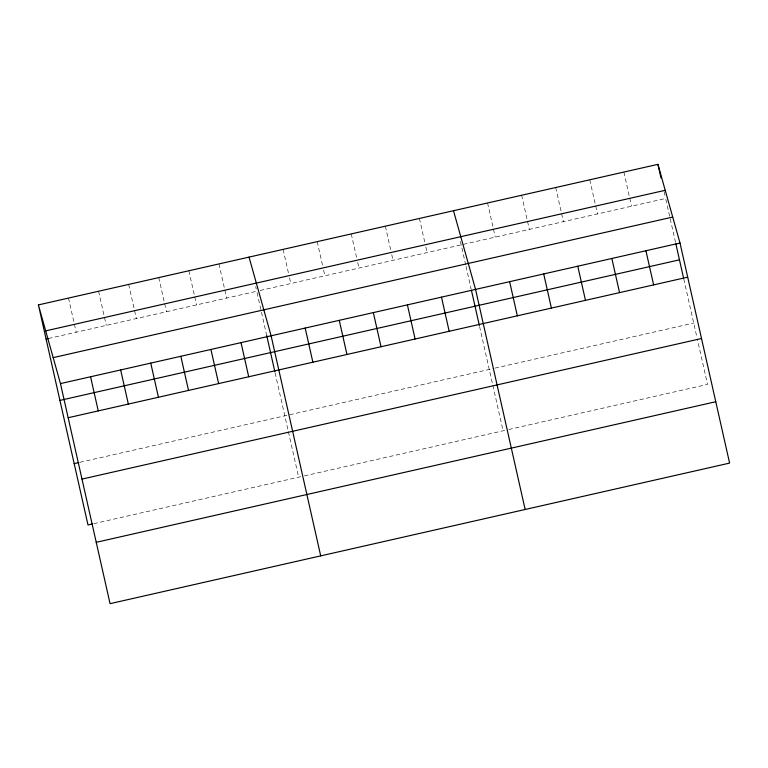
<?xml version="1.0" encoding="UTF-8"?>
<svg xmlns="http://www.w3.org/2000/svg" width="768" height="768" viewBox="0 0 768 768"><rect width="100%" height="100%" fill="white"/><g stroke="black" fill="none" stroke-linecap="round" stroke-linejoin="round"><path stroke-width="0.58" stroke-dasharray="3.84 2.88" d="M48.413 338.525L256.733 291.254L266.726 335.568M260.141 290.477L665.635 198.47L669.984 217.786M79.958 462.307L493.805 368.41M494.938 368.15L693.706 323.05M93.782 523.67L303.178 476.15M304.32 475.901L507.629 429.763M508.762 429.504L707.53 384.403L697.296 338.957M664.09 191.645L665.376 197.338M670.243 218.928L675.619 242.784M683.789 279.024L697.037 337.814M623.866 172.061L631.555 206.208M589.786 179.798L597.485 213.936M555.715 187.526L563.405 221.664M521.645 195.254L527.28 220.291M527.539 221.434L529.334 229.402M487.565 202.992L495.264 237.13M460.416 241.45L465.792 265.315M466.051 266.448L471.168 289.181M479.587 326.544L492.586 384.211M492.845 385.344L503.088 430.8M419.414 218.458L424.8 242.352M425.827 246.902L427.114 252.595M385.344 226.186L390.73 250.08M391.757 254.64L393.034 260.323M351.264 233.914L356.65 257.818M357.677 262.368L358.963 268.061M317.194 241.651L322.579 265.546M323.606 270.096L324.883 275.789M283.114 249.379L288.499 273.283M289.526 277.834L290.813 283.517M255.715 286.704L256.224 288.979M275.146 372.931L288.144 430.598M288.394 431.731L298.637 477.187M218.947 263.942L224.592 288.979M224.851 290.112L226.646 298.08M188.861 270.768L196.55 304.906M158.765 277.594L166.464 311.741M128.678 284.429L136.368 318.566M98.582 291.254L106.282 325.392M68.496 298.08L76.186 332.218"/><path stroke-width="1.15" d="M38.4 304.906L657.936 164.333L680.006 243.014L729.6 463.094L110.064 603.667L60.47 383.597L38.4 304.906L87.994 524.986L92.621 523.93M45.686 330.874L665.222 190.301M46.09 339.053L48.413 338.525M53.184 357.629L672.72 217.056M60.47 383.597L680.006 243.014M59.923 400.406L679.459 259.834M68.16 417.734L687.696 277.162M74.17 463.622L78.797 462.576M81.984 479.098L701.53 338.515M96.23 542.314L715.776 401.731M453.494 210.72L475.555 289.411L525.149 509.482M249.043 257.117L271.114 335.798L320.707 555.869M657.936 164.333L661.018 177.984M675.878 243.926L683.53 277.891M645.926 250.752L653.626 284.89M611.856 258.48L619.546 292.618M577.776 266.218L585.475 300.355M543.706 273.946L551.395 308.083M509.635 281.674L517.325 315.821M471.427 290.314L479.338 325.411M441.485 297.139L449.174 331.277M407.405 304.877L415.104 339.014M373.334 312.605L381.024 346.742M339.254 320.333L346.954 354.48M305.184 328.07L312.874 362.208M266.726 335.568L274.886 371.798M241.018 342.624L248.707 376.771M210.922 349.459L218.621 383.597M180.835 356.285L188.525 390.422M150.739 363.11L158.438 397.248M120.653 369.936L128.342 404.083M90.557 376.771L98.256 410.909"/></g></svg>
